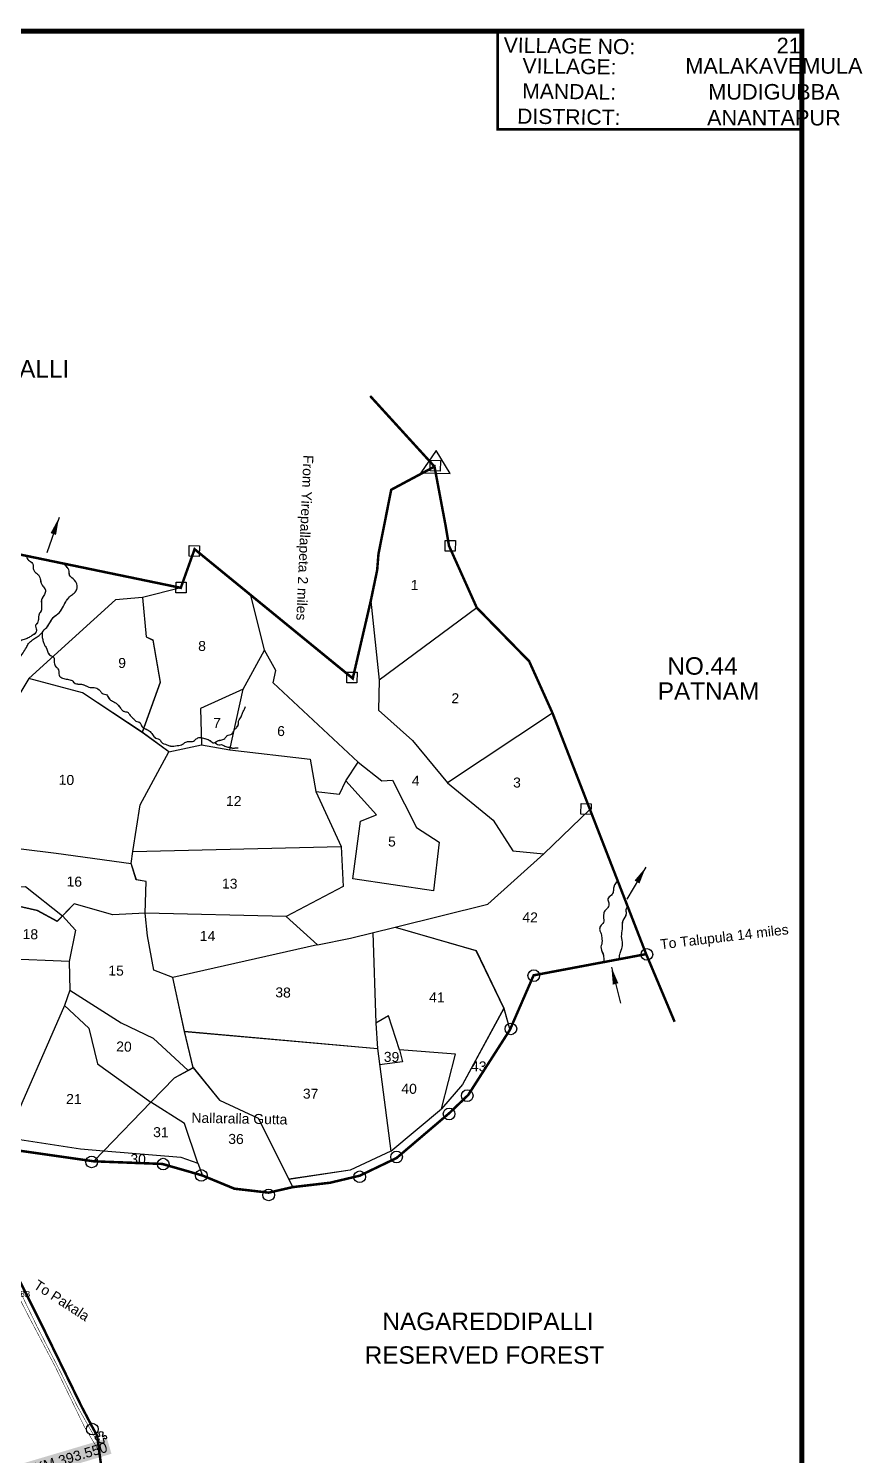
# Model space of a CAD drawing. Header units: feet. Extents: x 179896 to 184839, y 1575469 to 1580427.
# Drawn here: x 183165 to 184839, y 1577563 to 1580427 of the extents above; entities that cross this region are included whole.
import ezdxf
from ezdxf.enums import TextEntityAlignment as Align

# ---------------------------------------------------------------- set-up
doc = ezdxf.new("R2010")
doc.units = ezdxf.units.FT
doc.header["$LTSCALE"] = 15
doc.header["$MEASUREMENT"] = 0
doc.linetypes.add('HIDDEN2', pattern=[0.1875, 0.125, -0.0625])
for name, color, linetype in [('PAPER SIZE', 10, 'Continuous'), ('PLOT', 7, 'Continuous'), ('PLOT NO', 7, 'Continuous'), ('ROADS', 6, 'HIDDEN2'), ('STRUCTURE', 5, 'Continuous'), ('TANKS-STREAM', 4, 'Continuous'), ('TEXT', 1, 'Continuous'), ('VILLAGE STONES', 240, 'Continuous')]:
    doc.layers.add(name, color=color, linetype=linetype)
doc.layers.add('VILLAGE BOUNDRY', color=5, linetype='HIDDEN2', lineweight=100)
doc.styles.get("Standard").update_dxf_attribs({"font": 'arial.ttf'})
doc.dimstyles.get("Standard").update_dxf_attribs({"dimtxt": 0.18, "dimasz": 35, "dimexe": 0.18, "dimexo": 0.0625, "dimgap": 0.09, "dimtad": 0, "dimtih": 1, "dimtoh": 1, "dimdec": 4, "dimzin": 0, "dimdsep": 46, "dimtxsty": 'Standard', "dimcen": 0.09, "dimadec": 0, "dimazin": 0, "dimtfac": 1, "dimtdec": 4, "dimtofl": 0, "dimtmove": 0, "dimatfit": 3, "dimfxl": 1, "dimtolj": 1, "dimtzin": 0, "dimarcsym": 0})

msp = doc.modelspace()

# ---------------------------------------------------------------- linework, layer by layer
at = {"layer": 'PAPER SIZE', "color": 5}
for points, const_width in [([(179900.8, 1580422.3), (184717.3, 1580422.3), (184717.3, 1575473.9), (179900.8, 1575473.9)], 10), ([(184717.3, 1580422.3), (184106.7, 1580422.3), (184106.7, 1580224.9), (184717.3, 1580224.9)], 5)]:
    msp.add_lwpolyline(points, close=True, dxfattribs=dict(at, const_width=const_width))
at = {"layer": 'PLOT', "lineweight": -2}
for points in [[(183470.4, 1579304.7), (183393.2, 1579285.5), (183339.4, 1579280.5), (183165.5, 1579123), (183115, 1579038.9), (183084.3, 1578788.8), (183079.5, 1578744.4), (183074, 1578716.1), (183074.6, 1578693.6), (183078.2, 1578597.2), (183081.1, 1578465.6), (183013.5, 1578315.9), (182935.3, 1578278.9)], [(183470.4, 1579304.7), (183393.2, 1579285.4), (183339.4, 1579280.5), (183165.5, 1579123), (183115, 1579038.9), (183084.3, 1578788.7), (183079.5, 1578744.3), (183074, 1578716.1), (183074.5, 1578693.6), (183078.2, 1578597.2), (183081.1, 1578465.5), (183013.5, 1578315.8), (182935.3, 1578278.8)], [(183393.2, 1579285.5), (183401.1, 1579206.1), (183414.6, 1579200), (183428.7, 1579115.1), (183392.9, 1579014.7)], [(183393.2, 1579285.4), (183401.1, 1579206.1), (183414.5, 1579199.9), (183428.7, 1579115), (183392.9, 1579014.6)], [(183446.2, 1578975.8), (183511.7, 1578989.7), (183569, 1578979.6), (183730.4, 1578960.8), (183741.3, 1578895.8), (183789, 1578890.6), (183802, 1578917), (183826.4, 1578954.6), (183655.9, 1579113.8), (183661.4, 1579138.6), (183638.6, 1579179.4), (183610.9, 1579290.1)], [(183446.3, 1578975.8), (183511.7, 1578989.7), (183569, 1578979.7), (183730.4, 1578960.9), (183741.3, 1578895.9), (183789.1, 1578890.7), (183802, 1578917), (183826.4, 1578954.6), (183655.9, 1579113.8), (183661.5, 1579138.7), (183638.6, 1579179.4), (183610.9, 1579290.1)], [(183851.7, 1579278.1), (183868.5, 1579119.6), (183867.3, 1579059.3), (183935.7, 1578998), (184005.6, 1578913.5), (184097.8, 1578838.6), (184137, 1578776.9), (184199.6, 1578770.6), (184292, 1578859.5)], [(183851.8, 1579278.2), (183868.5, 1579119.6), (183867.4, 1579059.4), (183935.7, 1578998.1), (184005.6, 1578913.5), (184097.8, 1578838.6), (184137, 1578777), (184199.6, 1578770.7), (184292, 1578859.6)], [(184064.7, 1579264.8), (183868.5, 1579119.6)], [(184064.7, 1579264.8), (183868.5, 1579119.6)], [(183569, 1578979.7), (183595.9, 1579101.5), (183638.6, 1579179.4)], [(183569, 1578979.6), (183595.8, 1579101.5), (183638.6, 1579179.4)], [(183410.5, 1578272.3), (183457.9, 1578321.1), (183495.3, 1578341.6), (183478, 1578414.5), (183454.6, 1578522.4), (183416.4, 1578537.3), (183403.7, 1578606.1), (183399.2, 1578652), (183400.6, 1578715.3), (183381.2, 1578718.6), (183370.9, 1578751.3), (183373.9, 1578775.3), (183388.6, 1578868.9), (183446.3, 1578975.8), (183392.9, 1579014.7), (183273, 1579094.1), (183165.5, 1579123)], [(183410.5, 1578272.3), (183457.8, 1578321.1), (183495.3, 1578341.5), (183478, 1578414.4), (183454.6, 1578522.4), (183416.4, 1578537.3), (183403.7, 1578606), (183399.2, 1578652), (183400.6, 1578715.3), (183381.1, 1578718.5), (183370.9, 1578751.2), (183373.9, 1578775.3), (183388.6, 1578868.8), (183446.2, 1578975.8), (183392.9, 1579014.6), (183273, 1579094), (183165.5, 1579123)], [(183595.9, 1579101.5), (183509.9, 1579062.6), (183511.7, 1578989.7)], [(183595.8, 1579101.5), (183509.9, 1579062.6), (183511.7, 1578989.7)], [(184216.7, 1579053.4), (184005.6, 1578913.5)], [(184216.7, 1579053.4), (184005.6, 1578913.5)], [(183826.4, 1578954.6), (183874.1, 1578917.3), (183895.4, 1578918.4), (183943.4, 1578823.5), (183989.1, 1578794.2), (183977.9, 1578696.5), (183815.8, 1578720.4), (183831.3, 1578836.5), (183863.6, 1578849.3), (183802, 1578917)], [(183826.4, 1578954.6), (183874.1, 1578917.3), (183895.4, 1578918.4), (183943.4, 1578823.5), (183989.1, 1578794.1), (183977.9, 1578696.5), (183815.8, 1578720.3), (183831.3, 1578836.5), (183863.6, 1578849.3), (183802, 1578917)], [(183741.3, 1578895.8), (183792.1, 1578785.2), (183796.1, 1578705.3), (183681.8, 1578645.2), (183744.7, 1578588.1), (183810.9, 1578601.7), (183900.8, 1578623.9), (184087.1, 1578669.6), (184199.6, 1578770.6)], [(183741.3, 1578895.9), (183792.1, 1578785.3), (183796.1, 1578705.3), (183681.9, 1578645.2), (183744.7, 1578588.1), (183811, 1578601.7), (183900.8, 1578623.9), (184087.1, 1578669.7), (184199.6, 1578770.7)], [(183084.3, 1578788.8), (183220.5, 1578771.9), (183370.9, 1578751.3)], [(183084.3, 1578788.7), (183220.5, 1578771.9), (183370.9, 1578751.2)], [(183373.9, 1578775.3), (183792.1, 1578785.3)], [(183373.9, 1578775.3), (183792.1, 1578785.2)], [(183079.5, 1578744.4), (183133.9, 1578703.7), (183158.4, 1578705.2), (183233.1, 1578646.2), (183258.8, 1578617.7), (183246.2, 1578554.8), (183117.1, 1578559.8), (183078.2, 1578597.2)], [(183079.5, 1578744.3), (183133.9, 1578703.6), (183158.4, 1578705.1), (183233.1, 1578646.1), (183258.8, 1578617.7), (183246.2, 1578554.8), (183117.1, 1578559.7), (183078.2, 1578597.2)], [(183399.2, 1578652), (183333.9, 1578648.6), (183256.6, 1578670.4), (183222.5, 1578635.2), (183182.8, 1578656.6), (183118, 1578671.4), (183074.5, 1578693.6)], [(183399.2, 1578652), (183333.9, 1578648.6), (183256.6, 1578670.5), (183222.5, 1578635.3), (183182.9, 1578656.7), (183118.1, 1578671.5), (183074.6, 1578693.6)], [(183681.9, 1578645.2), (183399.2, 1578652)], [(183681.8, 1578645.2), (183399.2, 1578652)], [(183900.8, 1578623.9), (184063.2, 1578577), (184119.2, 1578460.7), (184131.1, 1578417.4)], [(183900.8, 1578623.9), (184063.1, 1578577), (184119.2, 1578460.6), (184131.1, 1578417.3)], [(183744.7, 1578588.1), (183454.6, 1578522.4)], [(183744.7, 1578588.1), (183454.6, 1578522.4)], [(183855.9, 1578612.8), (183861.7, 1578431.1)], [(183855.9, 1578612.8), (183861.7, 1578431.1)], [(183246.2, 1578554.8), (183247.7, 1578497), (183237, 1578466.6), (183121.2, 1578201.5)], [(183246.2, 1578554.8), (183247.7, 1578497), (183237, 1578466.6), (183121.2, 1578201.5)], [(183247.7, 1578497), (183350.8, 1578431.4), (183414.7, 1578400.7), (183485.2, 1578336)], [(183247.7, 1578497), (183350.8, 1578431.4), (183414.7, 1578400.7), (183485.1, 1578336)], [(183237, 1578466.6), (183285.6, 1578420.9), (183303.1, 1578349.5), (183410.5, 1578272.3)], [(183237, 1578466.6), (183285.5, 1578420.9), (183303.1, 1578349.5), (183410.5, 1578272.3)], [(183909.5, 1578377.2), (183887.4, 1578445.8), (183861.7, 1578431.1), (183865.2, 1578379.9)], [(183909.5, 1578377.1), (183887.4, 1578445.8), (183861.7, 1578431.1), (183865.2, 1578379.9)], [(184119.2, 1578460.7), (184036.3, 1578307.7), (183993.7, 1578259.1)], [(184119.2, 1578460.6), (184036.3, 1578307.7), (183993.7, 1578259.1)], [(183478, 1578414.5), (183865.2, 1578379.9), (183892.1, 1578174.1), (183810.3, 1578136.1), (183687.5, 1578117.5)], [(183478, 1578414.4), (183865.2, 1578379.9), (183892.1, 1578174.1), (183810.2, 1578136.1), (183687.5, 1578117.4)], [(183892.1, 1578174.1), (183993.7, 1578259.1), (184021.8, 1578368.8), (183909.5, 1578377.1), (183915.6, 1578353.2), (183869.4, 1578347.2)], [(183892.1, 1578174.1), (183993.7, 1578259.1), (184021.8, 1578368.9), (183909.5, 1578377.2), (183915.6, 1578353.3), (183869.5, 1578347.2)], [(183495.3, 1578341.6), (183547.9, 1578276.4), (183625.6, 1578240.5), (183695.4, 1578101.9)], [(183495.3, 1578341.5), (183547.8, 1578276.4), (183625.6, 1578240.5), (183695.4, 1578101.8)], [(183504.6, 1578149.9), (183477.7, 1578229.2), (183410.5, 1578272.3), (183315.9, 1578174.7)], [(183504.5, 1578149.8), (183477.7, 1578229.2), (183410.5, 1578272.3), (183315.9, 1578174.6)], [(183010.1, 1578218), (183121.2, 1578201.5), (183269.2, 1578178.9), (183315.9, 1578174.6), (183295.5, 1578153.6)], [(183010.2, 1578218.1), (183121.2, 1578201.5), (183269.3, 1578178.9), (183315.9, 1578174.7), (183295.5, 1578153.6)], [(183315.9, 1578174.7), (183470.4, 1578161.7), (183504.6, 1578149.9), (183513.7, 1578125.2)], [(183315.9, 1578174.6), (183470.4, 1578161.6), (183504.5, 1578149.8), (183513.7, 1578125.2)]]:
    msp.add_lwpolyline(points, dxfattribs=at)
at = {"layer": 'ROADS', "lineweight": -2, "ltscale": 10, "const_width": 1}
for points in [[(183306.7, 1577571), (183276.7, 1577621), (183218.3, 1577741.4), (183165.1, 1577842.2), (183137, 1577897.2), (183106.3, 1577938.8), (183063.6, 1577991.9), (183050.6, 1578000.3)], [(183306.7, 1577571), (183276.7, 1577621), (183218.3, 1577741.4), (183165.1, 1577842.1), (183136.9, 1577897.2), (183106.3, 1577938.8), (183063.5, 1577991.9), (183050.6, 1578000.2)], [(183052.6, 1578003.4), (183107.2, 1577946), (183145.1, 1577897.7), (183181.7, 1577822.2), (183228.4, 1577731.7), (183263, 1577661.2), (183304.4, 1577588.1)], [(183052.6, 1578003.4), (183107.2, 1577946), (183145.1, 1577897.7), (183181.7, 1577822.1), (183228.4, 1577731.7), (183263, 1577661.1), (183304.4, 1577588.1)]]:
    msp.add_lwpolyline(points, dxfattribs=at)
at = {"layer": 'TANKS-STREAM', "lineweight": -2}
for points in [[(183161.1, 1579368.7), (183163, 1579361.8), (183166.6, 1579359), (183173.7, 1579351.1), (183174.1, 1579343.3), (183176.7, 1579337.5), (183184.5, 1579330.5), (183187.4, 1579325.4), (183189.5, 1579315.9), (183191.9, 1579310), (183197.4, 1579303), (183198.7, 1579297.4), (183195.3, 1579289.4), (183190.8, 1579280.3), (183191, 1579266.3), (183189.9, 1579258.5), (183186, 1579252), (183184.7, 1579241.3), (183181, 1579232.6), (183178.9, 1579229.6), (183180.5, 1579220.1), (183179, 1579214.2), (183172.3, 1579209.1), (183165.9, 1579205.1), (183158.2, 1579201.5), (183149.1, 1579198.3), (183141.6, 1579182.3), (183138.8, 1579174), (183128.3, 1579162.8), (183124.5, 1579154.9), (183120.4, 1579149), (183112.6, 1579141.8), (183108.9, 1579137.7), (183107.9, 1579130.1), (183104, 1579122), (183096.4, 1579116.4), (183091.9, 1579107.5), (183089.9, 1579096.3), (183083.8, 1579088.1), (183079.6, 1579083.1), (183077.4, 1579075.1), (183078.8, 1579067.3), (183077.9, 1579060.6), (183077.6, 1579054.9), (183072.3, 1579045.8), (183070.9, 1579035.5), (183073.5, 1579027.5), (183070.5, 1579016.2), (183068.2, 1579010.8), (183065.3, 1579005.5), (183066.8, 1578996.3), (183068.9, 1578992.5), (183068.3, 1578983.6), (183066.3, 1578978.5), (183063.8, 1578972.8), (183063.4, 1578964.5), (183065.6, 1578957.3), (183064.2, 1578950.8), (183062.2, 1578943.9), (183060.5, 1578936.4), (183061, 1578932), (183061.9, 1578928.3), (183063.8, 1578923.4), (183066.9, 1578914.1), (183067.3, 1578906.6), (183065.4, 1578900), (183067.4, 1578892.5), (183072.2, 1578880.8), (183072, 1578875.2), (183070.1, 1578865.2), (183067.1, 1578855.7), (183068.2, 1578847.8), (183073.1, 1578838), (183070.5, 1578825.9), (183065.1, 1578814.5), (183067.8, 1578804.3), (183070.5, 1578792.5), (183064.9, 1578776.2), (183065.1, 1578762.7), (183060, 1578759.7), (183053.6, 1578755.8), (183045.7, 1578753.9), (183037.6, 1578750.9), (183027.3, 1578748.7), (183023.9, 1578746.2), (183019.7, 1578741.2), (183011.7, 1578736.6), (183003.7, 1578734.3), (182996.8, 1578725.1), (182991.2, 1578724.6), (182987.4, 1578721.7), (182981.1, 1578714.2), (182971.5, 1578711.3), (182967.2, 1578707.4), (182965, 1578701.7), (182956.7, 1578700.6), (182952.7, 1578698), (182946.7, 1578691), (182937.7, 1578688.5), (182926.2, 1578684.2), (182921.8, 1578679.7), (182915.5, 1578678.3), (182908.8, 1578678.9), (182904.6, 1578676.6), (182897.8, 1578672.4), (182889.5, 1578669.4), (182882.7, 1578668.1), (182869.3, 1578663.2), (182855.8, 1578659.5), (182848, 1578656.2), (182840.8, 1578656.2), (182835.4, 1578654.8), (182828.9, 1578651.2), (182822, 1578645.2), (182811.8, 1578642.6), (182801.1, 1578638.3), (182795.3, 1578631.1), (182788.1, 1578624.7), (182778.2, 1578615), (182776.8, 1578609.5), (182765.2, 1578605)], [(183161.1, 1579368.8), (183163, 1579361.9), (183166.6, 1579359.1), (183173.8, 1579351.1), (183174.1, 1579343.3), (183176.7, 1579337.6), (183184.5, 1579330.6), (183187.4, 1579325.4), (183189.6, 1579315.9), (183191.9, 1579310.1), (183197.4, 1579303.1), (183198.8, 1579297.4), (183195.4, 1579289.4), (183190.9, 1579280.4), (183191, 1579266.3), (183190, 1579258.5), (183186, 1579252.1), (183184.8, 1579241.3), (183181.1, 1579232.6), (183178.9, 1579229.6), (183180.5, 1579220.1), (183179, 1579214.3), (183172.3, 1579209.1), (183166, 1579205.2), (183158.2, 1579201.6), (183149.1, 1579198.3), (183141.6, 1579182.3), (183138.8, 1579174.1), (183128.4, 1579162.9), (183124.5, 1579154.9), (183120.4, 1579149), (183112.6, 1579141.8), (183109, 1579137.7), (183108, 1579130.2), (183104, 1579122), (183096.5, 1579116.5), (183091.9, 1579107.6), (183089.9, 1579096.4), (183083.8, 1579088.2), (183079.7, 1579083.2), (183077.5, 1579075.2), (183078.8, 1579067.4), (183078, 1579060.7), (183077.6, 1579054.9), (183072.3, 1579045.8), (183070.9, 1579035.5), (183073.5, 1579027.6), (183070.5, 1579016.3), (183068.2, 1579010.9), (183065.3, 1579005.6), (183066.8, 1578996.3), (183068.9, 1578992.5), (183068.3, 1578983.6), (183066.3, 1578978.5), (183063.8, 1578972.8), (183063.4, 1578964.6), (183065.6, 1578957.3), (183064.2, 1578950.9), (183062.2, 1578944), (183060.6, 1578936.5), (183061, 1578932.1), (183061.9, 1578928.4), (183063.8, 1578923.4), (183067, 1578914.1), (183067.3, 1578906.7), (183065.4, 1578900.1), (183067.4, 1578892.6), (183072.2, 1578880.8), (183072, 1578875.3), (183070.1, 1578865.3), (183067.1, 1578855.8), (183068.3, 1578847.9), (183073.1, 1578838.1), (183070.5, 1578825.9), (183065.1, 1578814.5), (183067.9, 1578804.3), (183070.5, 1578792.5), (183064.9, 1578776.2), (183065.1, 1578762.8), (183060, 1578759.7), (183053.7, 1578755.8), (183045.7, 1578753.9), (183037.6, 1578750.9), (183027.3, 1578748.8), (183024, 1578746.3), (183019.7, 1578741.3), (183011.7, 1578736.7), (183003.8, 1578734.3), (182996.9, 1578725.1), (182991.2, 1578724.6), (182987.4, 1578721.7), (182981.1, 1578714.3), (182971.5, 1578711.3), (182967.3, 1578707.5), (182965.1, 1578701.7), (182956.7, 1578700.7), (182952.8, 1578698.1), (182946.7, 1578691.1), (182937.7, 1578688.5), (182926.3, 1578684.3), (182921.8, 1578679.7), (182915.5, 1578678.4), (182908.8, 1578678.9), (182904.6, 1578676.6), (182897.8, 1578672.4), (182889.6, 1578669.5), (182882.7, 1578668.1), (182869.3, 1578663.3), (182855.8, 1578659.5), (182848, 1578656.2), (182840.8, 1578656.2), (182835.4, 1578654.8), (182829, 1578651.2), (182822, 1578645.3), (182811.8, 1578642.6), (182801.1, 1578638.3), (182795.3, 1578631.1), (182788.1, 1578624.7), (182778.3, 1578615.1), (182776.8, 1578609.6), (182765.3, 1578605)], [(182811.4, 1578096.7), (182813.1, 1578100.8), (182820.8, 1578107.1), (182825.8, 1578112.9), (182831.9, 1578117.8), (182838.6, 1578122.9), (182845.7, 1578127.5), (182851.8, 1578135.1), (182862.9, 1578143), (182865, 1578149.6), (182866.8, 1578161.4), (182867.7, 1578175.4), (182875.5, 1578186.5), (182876.1, 1578199.7), (182885.6, 1578207.1), (182889.8, 1578210.8), (182892.4, 1578217.8), (182906.8, 1578233.4), (182914.3, 1578243.7), (182918.2, 1578249.8), (182929.6, 1578254.3), (182928.1, 1578263.2), (182923.4, 1578269), (182931.4, 1578273.8), (182936.6, 1578269.1), (182945.2, 1578271.5), (182950.9, 1578273), (182961.4, 1578278.7), (182976.3, 1578289.8), (182984, 1578293.5), (182993.7, 1578295.4), (182996.2, 1578304.2), (183005.8, 1578321.1), (183011, 1578327.9), (183017.9, 1578335.9), (183020.5, 1578346), (183023.7, 1578353.3), (183030.9, 1578363.2), (183034.5, 1578371.9), (183036.1, 1578380.2), (183041.1, 1578386.7), (183045.2, 1578393.9), (183044.3, 1578401.3), (183044.7, 1578408.9), (183047.1, 1578416.8), (183047.6, 1578421.6), (183047.1, 1578429.8), (183052.7, 1578439.3), (183051.5, 1578450), (183056.1, 1578456.8), (183059.3, 1578464.1), (183059.1, 1578474.8), (183063.9, 1578485.3), (183068.8, 1578492.8), (183069.7, 1578500.5), (183071.9, 1578509.1), (183075.4, 1578517.5), (183074.9, 1578525.8), (183073.4, 1578537.1), (183072.5, 1578556), (183069.2, 1578563), (183067.9, 1578572), (183067.4, 1578583.5), (183065.8, 1578595.3), (183064.8, 1578603), (183068.2, 1578613.2), (183068, 1578625.9), (183064.7, 1578636.7), (183062.2, 1578647.5), (183066.1, 1578662.3), (183064.9, 1578676), (183063.5, 1578687.1), (183067, 1578702), (183066.8, 1578713), (183067.6, 1578731.6), (183066.8, 1578740), (183072.4, 1578755.4), (183074.7, 1578768.9), (183073.8, 1578782.9), (183079.1, 1578802.2), (183080.5, 1578826), (183082.8, 1578838.8), (183079, 1578848.7), (183083.8, 1578862.7), (183085.7, 1578880.7), (183081.8, 1578895.9), (183082.1, 1578909.3), (183084.6, 1578917.7), (183077.3, 1578928.2), (183081.2, 1578939.6), (183082.2, 1578955.1), (183079.4, 1578966.1), (183084, 1578975.4), (183088.4, 1578985.6), (183086.7, 1579003.1), (183089.6, 1579009.4), (183096.3, 1579026.6), (183092.3, 1579041.2), (183097.4, 1579050.9), (183101.4, 1579061.6), (183101.8, 1579073.3), (183111.2, 1579087.1), (183113.1, 1579099.8), (183114.1, 1579111.6), (183119.7, 1579115.2), (183124.8, 1579122.4), (183128.7, 1579130), (183128.9, 1579139.2), (183136.5, 1579147.9), (183146.7, 1579163.6), (183160.4, 1579184.9), (183164.8, 1579192.8), (183172.9, 1579200.3), (183180.3, 1579205.3), (183188.1, 1579210.7), (183193.9, 1579217.7), (183203.5, 1579228), (183214.3, 1579245.1), (183226.2, 1579254.7), (183234.9, 1579267.9), (183249, 1579288.4), (183256.3, 1579294.1), (183262.1, 1579304.3), (183257.1, 1579320.1), (183247.2, 1579330.1), (183245.7, 1579340.9), (183237.5, 1579349.9)], [(182811.5, 1578096.7), (182813.2, 1578100.8), (182820.9, 1578107.2), (182825.9, 1578112.9), (182832, 1578117.8), (182838.7, 1578123), (182845.7, 1578127.6), (182851.9, 1578135.2), (182862.9, 1578143.1), (182865, 1578149.7), (182866.8, 1578161.5), (182867.7, 1578175.4), (182875.5, 1578186.6), (182876.1, 1578199.8), (182885.6, 1578207.2), (182889.9, 1578210.9), (182892.4, 1578217.8), (182906.8, 1578233.4), (182914.4, 1578243.8), (182918.3, 1578249.8), (182929.6, 1578254.3), (182928.1, 1578263.3), (182923.5, 1578269.1), (182931.4, 1578273.8), (182936.6, 1578269.2), (182945.3, 1578271.5), (182950.9, 1578273.1), (182961.4, 1578278.7), (182976.3, 1578289.8), (182984.1, 1578293.6), (182993.8, 1578295.4), (182996.2, 1578304.3), (183005.9, 1578321.1), (183011, 1578328), (183017.9, 1578336), (183020.5, 1578346), (183023.8, 1578353.4), (183031, 1578363.3), (183034.5, 1578372), (183036.2, 1578380.3), (183041.1, 1578386.7), (183045.2, 1578393.9), (183044.4, 1578401.3), (183044.7, 1578409), (183047.1, 1578416.8), (183047.6, 1578421.7), (183047.1, 1578429.8), (183052.7, 1578439.3), (183051.5, 1578450.1), (183056.1, 1578456.9), (183059.3, 1578464.1), (183059.2, 1578474.9), (183063.9, 1578485.3), (183068.8, 1578492.9), (183069.8, 1578500.6), (183071.9, 1578509.2), (183075.4, 1578517.5), (183074.9, 1578525.9), (183073.4, 1578537.1), (183072.6, 1578556.1), (183069.2, 1578563.1), (183067.9, 1578572), (183067.4, 1578583.6), (183065.9, 1578595.3), (183064.9, 1578603), (183068.2, 1578613.2), (183068, 1578625.9), (183064.7, 1578636.7), (183062.2, 1578647.6), (183066.1, 1578662.4), (183064.9, 1578676), (183063.5, 1578687.1), (183067.1, 1578702.1), (183066.8, 1578713), (183067.6, 1578731.7), (183066.9, 1578740.1), (183072.4, 1578755.4), (183074.8, 1578769), (183073.9, 1578783), (183079.1, 1578802.2), (183080.5, 1578826.1), (183082.8, 1578838.8), (183079.1, 1578848.8), (183083.8, 1578862.7), (183085.8, 1578880.7), (183081.8, 1578896), (183082.1, 1578909.3), (183084.6, 1578917.7), (183077.3, 1578928.3), (183081.3, 1578939.7), (183082.3, 1578955.1), (183079.4, 1578966.2), (183084.1, 1578975.4), (183088.5, 1578985.7), (183086.7, 1579003.2), (183089.6, 1579009.4), (183096.3, 1579026.6), (183092.3, 1579041.2), (183097.4, 1579050.9), (183101.4, 1579061.6), (183101.9, 1579073.3), (183111.3, 1579087.2), (183113.1, 1579099.8), (183114.1, 1579111.6), (183119.8, 1579115.3), (183124.8, 1579122.4), (183128.7, 1579130.1), (183128.9, 1579139.2), (183136.6, 1579148), (183146.7, 1579163.7), (183160.5, 1579185), (183164.8, 1579192.8), (183173, 1579200.3), (183180.3, 1579205.3), (183188.2, 1579210.8), (183193.9, 1579217.7), (183203.5, 1579228.1), (183214.4, 1579245.2), (183226.3, 1579254.8), (183234.9, 1579268), (183249, 1579288.4), (183256.3, 1579294.1), (183262.2, 1579304.3), (183257.1, 1579320.1), (183247.2, 1579330.1), (183245.8, 1579340.9), (183237.5, 1579350)], [(183191.8, 1579215), (183192.2, 1579205.2), (183194.2, 1579197.1), (183196.6, 1579190), (183201, 1579183.3), (183203.4, 1579175.3), (183208.8, 1579169.2), (183215.3, 1579164.7), (183216.4, 1579154.9), (183219.8, 1579146.1), (183223.8, 1579142.4), (183225.5, 1579136.9), (183226.9, 1579127.7), (183233.1, 1579123.6), (183242.7, 1579121.1), (183252.1, 1579118.5), (183258.3, 1579112.8), (183269.2, 1579111.5), (183277.4, 1579109.1), (183288.5, 1579104.7), (183299.2, 1579104.2), (183308.3, 1579098.1), (183312.7, 1579093.2), (183321.7, 1579089.7), (183326.3, 1579082.5), (183333.4, 1579077.3), (183342.7, 1579071.3), (183349.5, 1579063.2), (183353.6, 1579058.2), (183359.1, 1579056.1), (183364.5, 1579054.5), (183368.5, 1579048.6), (183375.2, 1579042.5), (183380, 1579037.3), (183389, 1579033.9), (183391.3, 1579028), (183400.1, 1579021.4), (183408.9, 1579016.4), (183415, 1579008.2), (183422.3, 1579002.2), (183427.4, 1579000.4), (183431.6, 1578995.1), (183442.4, 1578989.7), (183449.6, 1578987.3), (183463.4, 1578988), (183474, 1578990.8), (183480.5, 1578994.9), (183488.1, 1578996.4), (183494.2, 1578996.3), (183501.2, 1579001.3), (183508.9, 1579004.6), (183518.4, 1579002.1), (183527.3, 1578999.1), (183531.1, 1578996.5), (183535.8, 1578993.5), (183542.3, 1578996.3), (183550.5, 1578999.1), (183558.6, 1579002.2), (183563.1, 1579007.4), (183573.3, 1579011.9), (183577.6, 1579018.8), (183582, 1579023.9), (183585.9, 1579029.9), (183586.5, 1579037.4), (183591.5, 1579045.9), (183594.1, 1579053.2), (183597.7, 1579059.8), (183600.2, 1579066.5)], [(183191.8, 1579215), (183192.2, 1579205.1), (183194.2, 1579197.1), (183196.6, 1579190), (183201, 1579183.2), (183203.4, 1579175.3), (183208.7, 1579169.1), (183215.3, 1579164.6), (183216.4, 1579154.8), (183219.8, 1579146), (183223.8, 1579142.4), (183225.5, 1579136.9), (183226.9, 1579127.6), (183233, 1579123.6), (183242.7, 1579121.1), (183252, 1579118.4), (183258.3, 1579112.8), (183269.2, 1579111.5), (183277.3, 1579109), (183288.5, 1579104.7), (183299.2, 1579104.1), (183308.3, 1579098.1), (183312.7, 1579093.1), (183321.7, 1579089.6), (183326.2, 1579082.4), (183333.4, 1579077.3), (183342.7, 1579071.3), (183349.5, 1579063.1), (183353.6, 1579058.2), (183359.1, 1579056.1), (183364.5, 1579054.4), (183368.5, 1579048.6), (183375.2, 1579042.5), (183379.9, 1579037.3), (183389, 1579033.8), (183391.3, 1579027.9), (183400.1, 1579021.3), (183408.9, 1579016.4), (183414.9, 1579008.2), (183422.2, 1579002.1), (183427.4, 1579000.4), (183431.6, 1578995.1), (183442.4, 1578989.6), (183449.6, 1578987.2), (183463.4, 1578988), (183474, 1578990.8), (183480.5, 1578994.9), (183488.1, 1578996.3), (183494.2, 1578996.3), (183501.2, 1579001.3), (183508.9, 1579004.6), (183518.3, 1579002), (183527.2, 1578999.1), (183531.1, 1578996.4), (183535.8, 1578993.5), (183542.2, 1578996.3), (183550.5, 1578999), (183558.6, 1579002.2), (183563.1, 1579007.4), (183573.3, 1579011.9), (183577.6, 1579018.8), (183582, 1579023.9), (183585.9, 1579029.8), (183586.5, 1579037.4), (183591.4, 1579045.9), (183594.1, 1579053.2), (183597.7, 1579059.8), (183600.2, 1579066.4)], [(183538.6, 1578994.2), (183542.4, 1578991.4), (183546.6, 1578989.8), (183552.3, 1578989.9), (183556.8, 1578988.1), (183564.7, 1578985.2), (183571.6, 1578983.9), (183574.3, 1578983.2), (183581.9, 1578983.6), (183585.7, 1578983.6)], [(183538.6, 1578994.1), (183542.3, 1578991.4), (183546.5, 1578989.8), (183552.3, 1578989.9), (183556.8, 1578988), (183564.7, 1578985.2), (183571.6, 1578983.8), (183574.3, 1578983.1), (183581.8, 1578983.5), (183585.7, 1578983.6)], [(184347.8, 1578716.2), (184342.2, 1578709.5), (184339.9, 1578704.3), (184338.8, 1578695), (184334.9, 1578687.9), (184328.1, 1578680.2), (184329.7, 1578672.4), (184328.1, 1578663.2), (184322.9, 1578657.8), (184319.5, 1578651.1), (184319.6, 1578638.7), (184318.9, 1578632.9), (184312.8, 1578625.6), (184311.6, 1578617.8), (184313.8, 1578612.3), (184315.6, 1578603.1), (184315.5, 1578589.5), (184314.1, 1578584.4), (184318.2, 1578570.1), (184319.3, 1578563.8), (184319.7, 1578554.3)], [(184347.7, 1578716.2), (184342.2, 1578709.4), (184339.9, 1578704.2), (184338.8, 1578695), (184334.9, 1578687.9), (184328.1, 1578680.1), (184329.7, 1578672.4), (184328, 1578663.2), (184322.9, 1578657.7), (184319.5, 1578651), (184319.5, 1578638.6), (184318.9, 1578632.8), (184312.8, 1578625.5), (184311.6, 1578617.8), (184313.8, 1578612.2), (184315.6, 1578603.1), (184315.5, 1578589.4), (184314.1, 1578584.4), (184318.1, 1578570), (184319.3, 1578563.7), (184319.7, 1578554.2)], [(184351.1, 1578561.9), (184351.7, 1578568.9), (184354.9, 1578577.5), (184357.6, 1578590), (184355.5, 1578605), (184357.2, 1578620.1), (184358.7, 1578637.2), (184365.3, 1578650.7), (184364.8, 1578659.3), (184367.3, 1578664.8)], [(184351.1, 1578561.8), (184351.7, 1578568.9), (184354.9, 1578577.5), (184357.6, 1578589.9), (184355.5, 1578604.9), (184357.2, 1578620.1), (184358.7, 1578637.1), (184365.2, 1578650.7), (184364.8, 1578659.2), (184367.3, 1578664.8)]]:
    msp.add_spline(points, degree=3, dxfattribs=at)
at = {"layer": 'VILLAGE BOUNDRY', "lineweight": -2, "ltscale": 25, "const_width": 5.01}
for points in [[(183979.8, 1579548.1), (183850.6, 1579689.8)], [(183063.8, 1579388.9), (183470.4, 1579304.7), (183498.1, 1579382.3), (183815.7, 1579122.9), (183851.8, 1579278.2), (183864.7, 1579340.3), (183867.3, 1579372.6), (183892.9, 1579501.6), (183979.8, 1579548.1), (184002.3, 1579428.4), (184008.9, 1579389), (184064.7, 1579264.8), (184169.9, 1579157.3), (184216.7, 1579053.4), (184404.8, 1578569.5), (184178.8, 1578526.9), (184131.1, 1578417.4), (184047.4, 1578286.7), (184009.6, 1578250.4), (183903.5, 1578160.1), (183829.5, 1578124.7), (183770.2, 1578110.6), (183695.4, 1578101.9), (183646.8, 1578090.7), (183578, 1578098.7), (183513.7, 1578125.2), (183433.2, 1578148.4), (183295.5, 1578153.6), (183121.9, 1578178.5)], [(183063.8, 1579388.9), (183470.4, 1579304.7), (183498.1, 1579382.3), (183815.7, 1579122.8), (183851.7, 1579278.1), (183864.7, 1579340.2), (183867.3, 1579372.5), (183892.9, 1579501.6), (183979.8, 1579548), (184002.3, 1579428.4), (184008.9, 1579389), (184064.7, 1579264.8), (184169.9, 1579157.3), (184216.7, 1579053.4), (184404.8, 1578569.5), (184178.8, 1578526.9), (184131.1, 1578417.3), (184047.4, 1578286.6), (184009.6, 1578250.4), (183903.5, 1578160.1), (183829.5, 1578124.7), (183770.2, 1578110.6), (183695.4, 1578101.8), (183646.8, 1578090.7), (183578, 1578098.6), (183513.7, 1578125.2), (183433.1, 1578148.3), (183295.5, 1578153.6), (183121.9, 1578178.4)], [(184404.8, 1578569.5), (184461.9, 1578433.7)], [(183147.9, 1577911.6), (183197.6, 1577812.1), (183271.2, 1577661.4), (183292.3, 1577621.2), (183302.5, 1577602.5), (183320.5, 1577467.5)], [(183147.9, 1577911.5), (183197.6, 1577812), (183271.2, 1577661.4), (183292.3, 1577621.2), (183302.5, 1577602.5), (183320.5, 1577467.5)]]:
    msp.add_lwpolyline(points, dxfattribs=at)
at = {"layer": 'VILLAGE STONES', "lineweight": -2}
msp.add_lwpolyline([(183952.2, 1579535.5), (184011.3, 1579534.4), (183983.4, 1579580.4), (183952.2, 1579535.5)], dxfattribs=at)
for points in [[(183971.4, 1579560.7), (183991.7, 1579560.3), (183991.3, 1579538.9), (183971, 1579539.3)], [(183487.5, 1579389.6), (183507.8, 1579389.2), (183507.4, 1579367.8), (183487.1, 1579368.2)], [(184001.5, 1579399.8), (184021.7, 1579399.5), (184021.3, 1579378.1), (184001.1, 1579378.4)], [(183461, 1579316.3), (183481.3, 1579315.9), (183480.9, 1579294.5), (183460.6, 1579294.9)], [(183804, 1579135.6), (183824.3, 1579135.2), (183823.9, 1579113.8), (183803.6, 1579114.2)], [(184274.1, 1578871.6), (184294.4, 1578871.2), (184294, 1578849.8), (184273.7, 1578850.2)]]:
    msp.add_lwpolyline(points, close=True, dxfattribs=at)
for centre in [(184406.2, 1578568.9), (184179.2, 1578526.3), (184133.1, 1578419.5), (184045.5, 1578285.3), (184009.1, 1578248.6), (183291.4, 1578152.4), (183435.1, 1578147.9), (183903.7, 1578162.3), (183511.6, 1578125.2), (183829.6, 1578122.5), (183646.9, 1578086.1), (183292.8, 1577616)]:
    msp.add_circle(centre, 11.7, dxfattribs=at)
msp.add_spline([(183307.3, 1577595.7), (183303.2, 1577594.2), (183299.3, 1577596.6), (183300.2, 1577601.8), (183308.2, 1577602.4), (183306.2, 1577609.2), (183308.5, 1577610.8), (183312.3, 1577610.9), (183314.2, 1577607.9), (183312.9, 1577601.3), (183318.7, 1577603.2), (183320.9, 1577601.6), (183320.4, 1577596.6), (183315.1, 1577597.5), (183315.6, 1577589.2), (183308.4, 1577588.8), (183305.5, 1577591), (183307.3, 1577595.8)], degree=3, dxfattribs=at)

# ---------------------------------------------------------------- texts
at = {"layer": 'PLOT NO', "lineweight": -2}
for s, height, rotation, p in [('From Yirepallapeta 2 miles ', 20, 267.5087, (183716.8, 1579571.6)), ('To Talupula 14 miles ', 20, 6.7452, (184434.1, 1578579.1)), ('To Pakala', 20, 327.043, (183173.2, 1577900.2)), ('48B', 12.02, 358.9035, (183138.4, 1577881.7))]:
    msp.add_text(s, height=height, rotation=rotation, dxfattribs=at).set_placement(p)
for s, height, p in [('1', 20, (183939.9, 1579310.4)), ('8', 20, (183513.1, 1579188)), ('9', 20, (183352.5, 1579153.9)), ('2', 20, (184021.5, 1579083.1)), ('7', 20, (183543, 1579033.3)), ('6', 20, (183671.7, 1579017.2)), ('10', 20.03, (183240.8, 1578919.2)), ('4', 20, (183942.1, 1578917.8)), ('3', 20, (184145.4, 1578913.9)), ('12', 20.03, (183576.8, 1578876.8)), ('5', 20, (183894.4, 1578795.4)), ('16', 20.03, (183256.6, 1578715.1)), ('13', 20.03, (183568.7, 1578711)), ('42', 20.03, (184171.9, 1578643.3)), ('18', 20.03, (183168.4, 1578609.5)), ('14', 20.03, (183524.2, 1578605.9)), ('15', 20.03, (183340.5, 1578536.4)), ('38', 20.03, (183675.8, 1578492.5)), ('41', 20.03, (183984.6, 1578482.7)), ('20', 20.03, (183356.3, 1578383.9)), ('39', 20.03, (183893.5, 1578363.1)), ('43', 20.03, (184068.6, 1578344.2)), ('37', 20.03, (183731.1, 1578289.3)), ('40', 20.03, (183928.8, 1578299.3)), ('21', 20.03, (183255.7, 1578278.6)), ('31', 20.03, (183430.5, 1578212)), ('36', 20.03, (183581.3, 1578198.4)), ('30', 20.03, (183384.7, 1578158))]:
    msp.add_text(s, height=height, rotation=358.9035, dxfattribs=at).set_placement(p, align=Align.MIDDLE_CENTER)
at = {"layer": 'STRUCTURE', "color": 5, "insert": (182989.8, 1577492.5), "char_height": 20, "width": 342.437, "attachment_point": 1, "rotation": 16.506, "bg_fill": 1, "box_fill_scale": 1.3, "bg_fill_color": 7, "bg_fill_true_color": 16777215, "bg_fill_transparency": 4390977}
msp.add_mtext('\\pi0.1;AQUEDUCT@ KM 393.550', dxfattribs=at)
at = {"layer": 'TEXT', "color": 1, "lineweight": -2}
for s, p in [('SANEVARIPALLI', (182866, 1579726.7)), ('NO.44', (184447.2, 1579130.4)), ('PATNAM', (184428.1, 1579080)), ('NAGAREDDIPALLI', (183875.2, 1577814.9)), ('RESERVED FOREST', (183839.7, 1577747.3))]:
    msp.add_text(s, height=35, dxfattribs=at).set_placement(p)
at = {"layer": 'TEXT', "color": 7, "lineweight": -2}
msp.add_text('Nallaralla Gutta', height=20, rotation=358.9035, dxfattribs=at).set_placement((183491.6, 1578231.2))
at = {"layer": 'VILLAGE STONES', "attachment_point": 2, "rotation": 359.2082}
for s, insert, char_height, width in [('VILLAGE NO:', (184251.1, 1580407.7), 30.373, 298.05), ('VILLAGE:\\PMANDAL:\\PDISTRICT:', (184251.1, 1580366.7), 30.37, 205.932)]:
    msp.add_mtext(s, dxfattribs=dict(at, insert=insert, char_height=char_height, width=width))
at = {"layer": 'VILLAGE STONES', "width": 595.868, "attachment_point": 2}
for s, insert, char_height in [('21', (184691, 1580408.9), 31.17), ('MALAKAVEMULA\\PMUDIGUBBA  \\PANANTAPUR ', (184661.3, 1580367.9), 31.168)]:
    msp.add_mtext(s, dxfattribs=dict(at, insert=insert, char_height=char_height))

# ---------------------------------------------------------------- leaders
at = {"layer": 'VILLAGE BOUNDRY', "linetype": 'Continuous', "lineweight": -2}
for points in [[(183225.9, 1579445.8), (183201.4, 1579374.9)], [(184404.4, 1578744.3), (184365.9, 1578680)], [(184335, 1578543.6), (184353, 1578470.8)]]:
    msp.add_leader(points, dimstyle='Standard', override={"dimgap": 0.09, "dimtad": 0}, dxfattribs=at)

doc.saveas('drawing.dxf')
